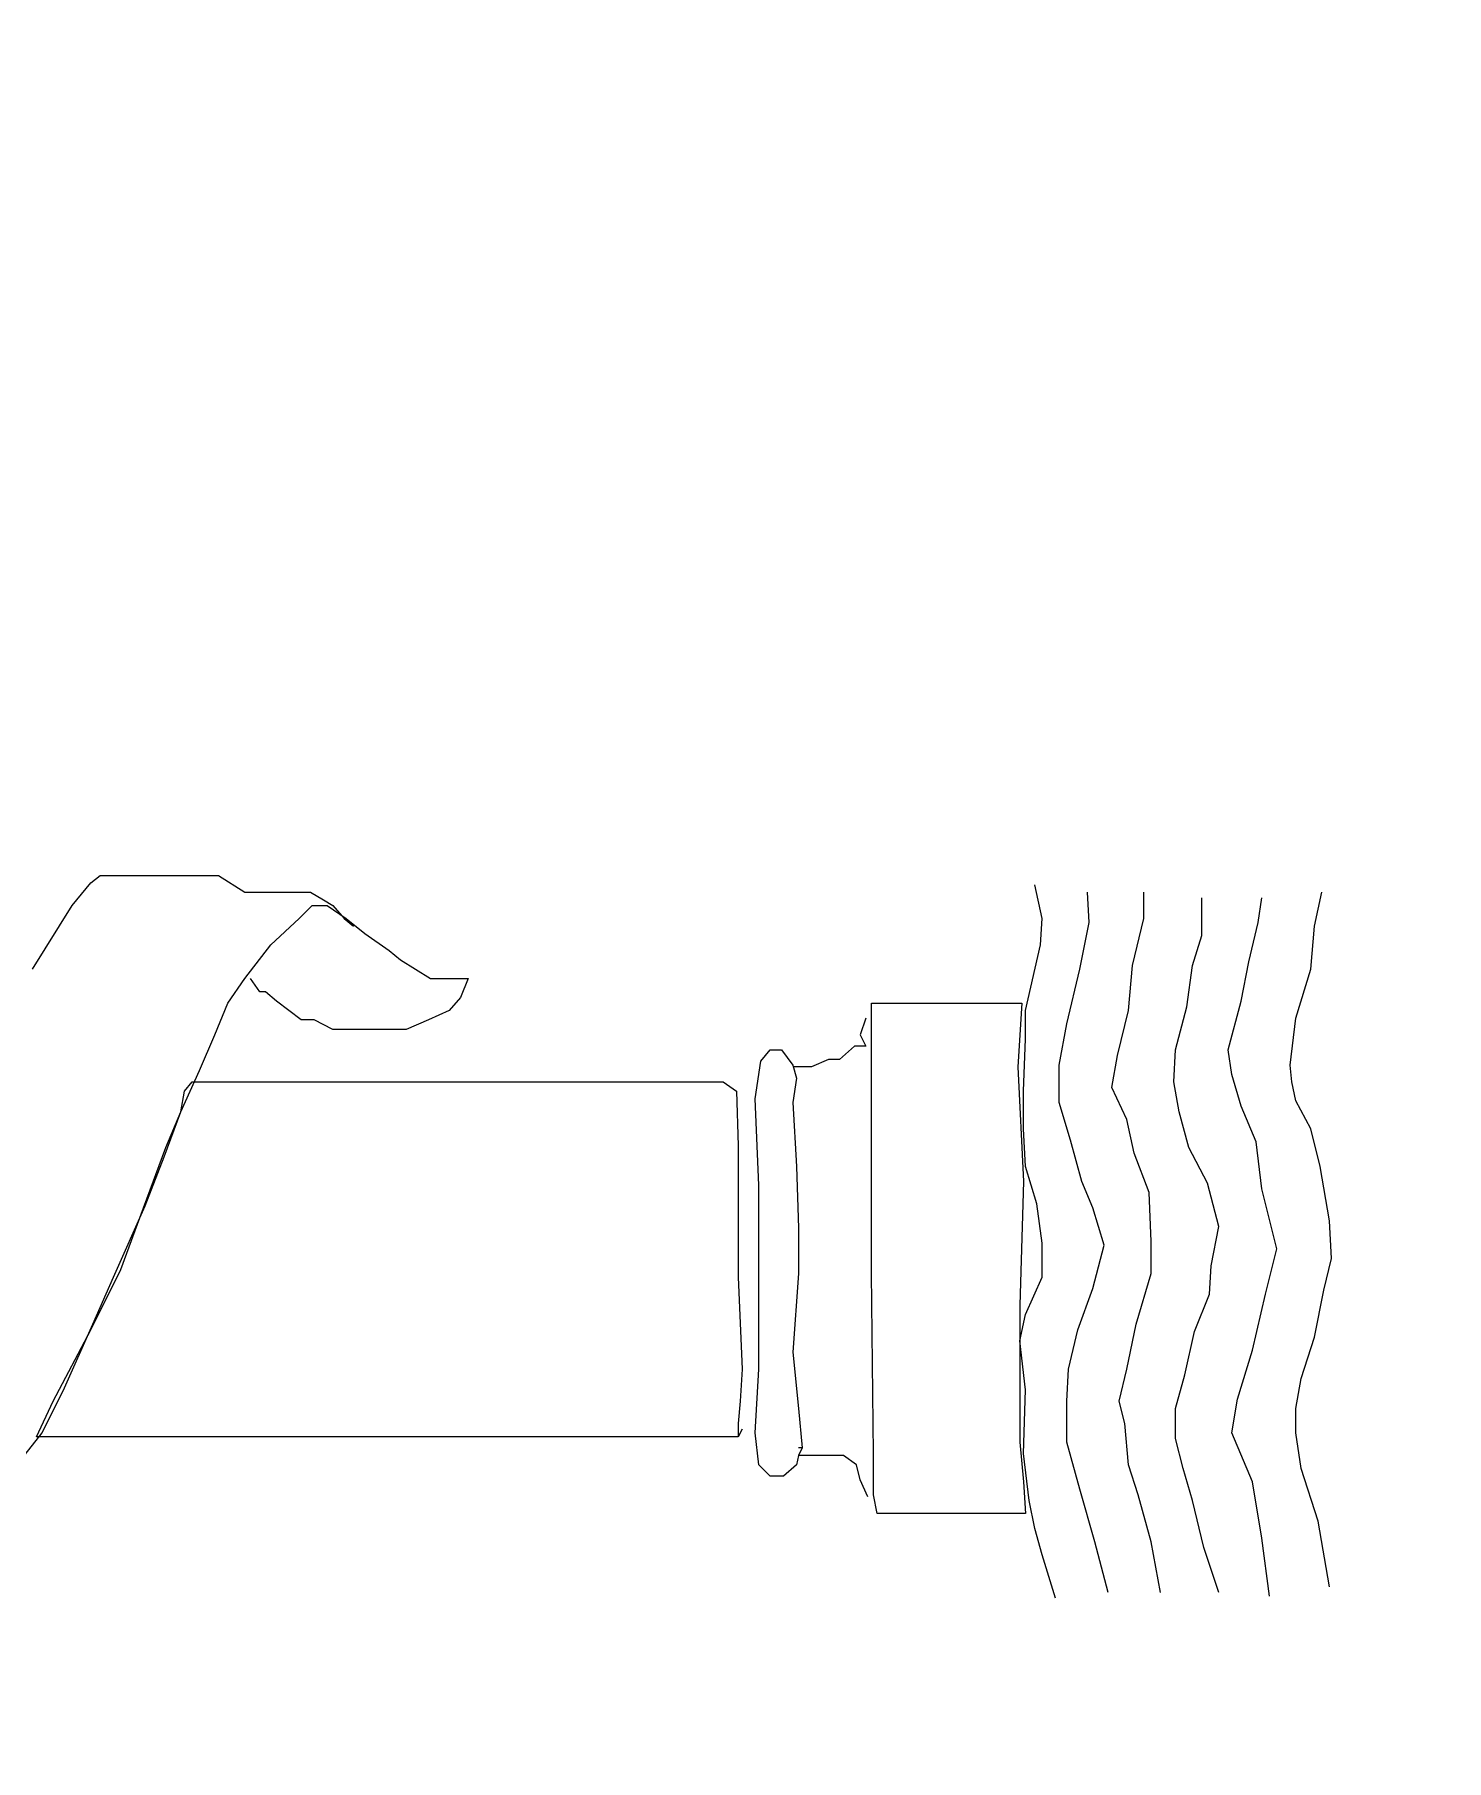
# Model space of a CAD drawing. Extents: x 731154 to 731744, y 4380181 to 4381208.
# Drawn here: x 731193.22 to 731200.74, y 4381048.42 to 4381057.62 of the extents above; entities that cross this region are included whole.
import ezdxf

# ---------------------------------------------------------------- set-up
doc = ezdxf.new("R2010")
doc.units = 0
doc.layers.get('0').update_dxf_attribs({"linetype": 'CONTINUOUS'})

msp = doc.modelspace()

# ---------------------------------------------------------------- linework, layer by layer
at = {"color": 0, "linetype": 'CONTINUOUS'}
for p, q in [((731193.42, 4381052.98), (731193.52, 4381053.1)), ((731193.42, 4381052.98), (731193.52, 4381053.1)), ((731193.52, 4381053.1), (731193.57, 4381053.14)), ((731193.52, 4381053.1), (731193.57, 4381053.14)), ((731193.57, 4381053.14), (731193.64, 4381053.14)), ((731193.57, 4381053.14), (731193.64, 4381053.14)), ((731193.64, 4381053.14), (731193.74, 4381053.14)), ((731193.64, 4381053.14), (731193.74, 4381053.14)), ((731193.74, 4381053.14), (731193.89, 4381053.14)), ((731193.74, 4381053.14), (731193.89, 4381053.14)), ((731193.89, 4381053.14), (731194.05, 4381053.14)), ((731193.89, 4381053.14), (731194.05, 4381053.14)), ((731194.05, 4381053.14), (731194.2, 4381053.14)), ((731194.05, 4381053.14), (731194.2, 4381053.14)), ((731194.2, 4381053.14), (731194.34, 4381053.05)), ((731194.2, 4381053.14), (731194.34, 4381053.05)), ((731198.59, 4381052.91), (731198.55, 4381053.09)), ((731198.59, 4381052.91), (731198.55, 4381053.09)), ((731194.34, 4381053.05), (731194.45, 4381053.05)), ((731194.34, 4381053.05), (731194.45, 4381053.05)), ((731194.45, 4381053.05), (731194.56, 4381053.05)), ((731194.45, 4381053.05), (731194.56, 4381053.05)), ((731194.56, 4381053.05), (731194.69, 4381053.05)), ((731194.56, 4381053.05), (731194.69, 4381053.05)), ((731194.69, 4381053.05), (731194.76, 4381053.01)), ((731194.69, 4381053.05), (731194.76, 4381053.01)), ((731194.76, 4381053.01), (731194.81, 4381052.98)), ((731194.76, 4381053.01), (731194.81, 4381052.98)), ((731198.84, 4381052.89), (731198.83, 4381053.05)), ((731198.84, 4381052.89), (731198.83, 4381053.05)), ((731199.13, 4381052.91), (731199.13, 4381053.05)), ((731199.13, 4381052.91), (731199.13, 4381053.05)), ((731199.44, 4381052.82), (731199.44, 4381053.02)), ((731199.44, 4381052.82), (731199.44, 4381053.02)), ((731199.74, 4381052.89), (731199.76, 4381053.02)), ((731199.74, 4381052.89), (731199.76, 4381053.02)), ((731200.04, 4381052.87), (731200.08, 4381053.05)), ((731200.04, 4381052.87), (731200.08, 4381053.05)), ((731193.21, 4381052.64), (731193.42, 4381052.98)), ((731193.21, 4381052.64), (731193.42, 4381052.98)), ((731194.48, 4381052.77), (731194.63, 4381052.91)), ((731194.48, 4381052.77), (731194.63, 4381052.91)), ((731194.63, 4381052.91), (731194.7, 4381052.98)), ((731194.63, 4381052.91), (731194.7, 4381052.98)), ((731194.7, 4381052.98), (731194.76, 4381052.98)), ((731194.7, 4381052.98), (731194.76, 4381052.98)), ((731194.76, 4381052.98), (731194.78, 4381052.98)), ((731194.76, 4381052.98), (731194.78, 4381052.98)), ((731194.78, 4381052.98), (731194.88, 4381052.91)), ((731194.78, 4381052.98), (731194.88, 4381052.91)), ((731194.81, 4381052.98), (731194.87, 4381052.91)), ((731194.81, 4381052.98), (731194.87, 4381052.91)), ((731194.87, 4381052.91), (731194.92, 4381052.87)), ((731194.87, 4381052.91), (731194.92, 4381052.87)), ((731194.88, 4381052.91), (731194.98, 4381052.83)), ((731194.88, 4381052.91), (731194.98, 4381052.83)), ((731198.58, 4381052.77), (731198.59, 4381052.91)), ((731198.58, 4381052.77), (731198.59, 4381052.91)), ((731198.79, 4381052.64), (731198.84, 4381052.89)), ((731198.79, 4381052.64), (731198.84, 4381052.89)), ((731199.07, 4381052.66), (731199.13, 4381052.91)), ((731199.07, 4381052.66), (731199.13, 4381052.91)), ((731199.69, 4381052.68), (731199.74, 4381052.89)), ((731199.69, 4381052.68), (731199.74, 4381052.89)), ((731194.98, 4381052.83), (731195.11, 4381052.74)), ((731194.98, 4381052.83), (731195.11, 4381052.74)), ((731199.39, 4381052.66), (731199.44, 4381052.82)), ((731199.39, 4381052.66), (731199.44, 4381052.82)), ((731200.02, 4381052.64), (731200.04, 4381052.87)), ((731200.02, 4381052.64), (731200.04, 4381052.87)), ((731194.34, 4381052.59), (731194.48, 4381052.77)), ((731194.34, 4381052.59), (731194.48, 4381052.77)), ((731195.11, 4381052.74), (731195.17, 4381052.69)), ((731195.11, 4381052.74), (731195.17, 4381052.69)), ((731198.5, 4381052.42), (731198.58, 4381052.77)), ((731198.5, 4381052.42), (731198.58, 4381052.77)), ((731195.17, 4381052.69), (731195.33, 4381052.59)), ((731195.17, 4381052.69), (731195.33, 4381052.59)), ((731198.72, 4381052.35), (731198.79, 4381052.64)), ((731198.72, 4381052.35), (731198.79, 4381052.64)), ((731199.05, 4381052.42), (731199.07, 4381052.66)), ((731199.05, 4381052.42), (731199.07, 4381052.66)), ((731199.36, 4381052.44), (731199.39, 4381052.66)), ((731199.36, 4381052.44), (731199.39, 4381052.66)), ((731199.65, 4381052.47), (731199.69, 4381052.68)), ((731199.65, 4381052.47), (731199.69, 4381052.68)), ((731199.94, 4381052.38), (731200.02, 4381052.64)), ((731199.94, 4381052.38), (731200.02, 4381052.64)), ((731194.25, 4381052.46), (731194.34, 4381052.59)), ((731194.25, 4381052.46), (731194.34, 4381052.59)), ((731194.42, 4381052.52), (731194.37, 4381052.59)), ((731194.42, 4381052.52), (731194.37, 4381052.59)), ((731195.33, 4381052.59), (731195.43, 4381052.59)), ((731195.33, 4381052.59), (731195.43, 4381052.59)), ((731195.43, 4381052.59), (731195.48, 4381052.59)), ((731195.43, 4381052.59), (731195.48, 4381052.59)), ((731195.48, 4381052.59), (731195.53, 4381052.59)), ((731195.48, 4381052.59), (731195.53, 4381052.59)), ((731195.53, 4381052.59), (731195.49, 4381052.49)), ((731195.53, 4381052.59), (731195.49, 4381052.49)), ((731194.18, 4381052.29), (731194.25, 4381052.46)), ((731194.18, 4381052.29), (731194.25, 4381052.46)), ((731194.45, 4381052.52), (731194.42, 4381052.52)), ((731194.45, 4381052.52), (731194.42, 4381052.52)), ((731194.51, 4381052.47), (731194.45, 4381052.52)), ((731194.51, 4381052.47), (731194.45, 4381052.52)), ((731194.64, 4381052.37), (731194.51, 4381052.47)), ((731194.64, 4381052.37), (731194.51, 4381052.47)), ((731195.49, 4381052.49), (731195.43, 4381052.42)), ((731195.49, 4381052.49), (731195.43, 4381052.42)), ((731197.68, 4381052.27), (731197.68, 4381052.46)), ((731197.68, 4381052.46), (731198.05, 4381052.46)), ((731197.68, 4381052.27), (731197.68, 4381052.46)), ((731197.68, 4381052.46), (731198.05, 4381052.46)), ((731198.05, 4381052.46), (731198.3, 4381052.46)), ((731198.05, 4381052.46), (731198.3, 4381052.46)), ((731198.3, 4381052.46), (731198.48, 4381052.46)), ((731198.3, 4381052.46), (731198.48, 4381052.46)), ((731198.48, 4381052.46), (731198.46, 4381052.12)), ((731198.48, 4381052.46), (731198.46, 4381052.12)), ((731199.3, 4381052.21), (731199.36, 4381052.44)), ((731199.3, 4381052.21), (731199.36, 4381052.44)), ((731199.58, 4381052.21), (731199.65, 4381052.47)), ((731199.58, 4381052.21), (731199.65, 4381052.47)), ((731194.71, 4381052.37), (731194.64, 4381052.37)), ((731194.71, 4381052.37), (731194.64, 4381052.37)), ((731194.81, 4381052.32), (731194.71, 4381052.37)), ((731194.81, 4381052.32), (731194.71, 4381052.37)), ((731195.32, 4381052.37), (731195.2, 4381052.32)), ((731195.32, 4381052.37), (731195.2, 4381052.32)), ((731195.43, 4381052.42), (731195.32, 4381052.37)), ((731195.43, 4381052.42), (731195.32, 4381052.37)), ((731197.65, 4381052.38), (731197.62, 4381052.29)), ((731197.65, 4381052.38), (731197.62, 4381052.29)), ((731198.5, 4381052.27), (731198.5, 4381052.42)), ((731198.5, 4381052.27), (731198.5, 4381052.42)), ((731198.68, 4381052.13), (731198.72, 4381052.35)), ((731198.68, 4381052.13), (731198.72, 4381052.35)), ((731198.99, 4381052.18), (731199.05, 4381052.42)), ((731198.99, 4381052.18), (731199.05, 4381052.42)), ((731199.91, 4381052.13), (731199.94, 4381052.38)), ((731199.91, 4381052.13), (731199.94, 4381052.38)), ((731194.1, 4381052.1), (731194.18, 4381052.29)), ((731194.1, 4381052.1), (731194.18, 4381052.29)), ((731194.9, 4381052.32), (731194.81, 4381052.32)), ((731194.9, 4381052.32), (731194.81, 4381052.32)), ((731194.99, 4381052.32), (731194.9, 4381052.32)), ((731194.99, 4381052.32), (731194.9, 4381052.32)), ((731195.12, 4381052.32), (731194.99, 4381052.32)), ((731195.12, 4381052.32), (731194.99, 4381052.32)), ((731195.2, 4381052.32), (731195.12, 4381052.32)), ((731195.2, 4381052.32), (731195.12, 4381052.32)), ((731197.62, 4381052.29), (731197.65, 4381052.23)), ((731197.62, 4381052.29), (731197.65, 4381052.23)), ((731197.68, 4381052.06), (731197.68, 4381052.27)), ((731197.68, 4381052.06), (731197.68, 4381052.27)), ((731198.49, 4381051.99), (731198.5, 4381052.27)), ((731198.49, 4381051.99), (731198.5, 4381052.27)), ((731197.09, 4381052.15), (731197.14, 4381052.21)), ((731197.09, 4381052.15), (731197.14, 4381052.21)), ((731197.14, 4381052.21), (731197.2, 4381052.21)), ((731197.14, 4381052.21), (731197.2, 4381052.21)), ((731197.2, 4381052.21), (731197.26, 4381052.13)), ((731197.2, 4381052.21), (731197.26, 4381052.13)), ((731197.45, 4381052.16), (731197.36, 4381052.12)), ((731197.45, 4381052.16), (731197.36, 4381052.12)), ((731197.51, 4381052.16), (731197.45, 4381052.16)), ((731197.51, 4381052.16), (731197.45, 4381052.16)), ((731197.59, 4381052.23), (731197.51, 4381052.16)), ((731197.59, 4381052.23), (731197.51, 4381052.16)), ((731197.65, 4381052.23), (731197.59, 4381052.23)), ((731197.65, 4381052.23), (731197.59, 4381052.23)), ((731198.96, 4381052.01), (731198.99, 4381052.18)), ((731198.96, 4381052.01), (731198.99, 4381052.18)), ((731199.29, 4381052.04), (731199.3, 4381052.21)), ((731199.29, 4381052.04), (731199.3, 4381052.21)), ((731199.6, 4381052.08), (731199.58, 4381052.21)), ((731199.6, 4381052.08), (731199.58, 4381052.21)), ((731194, 4381051.88), (731194.1, 4381052.1)), ((731194, 4381051.88), (731194.1, 4381052.1)), ((731197.06, 4381051.95), (731197.09, 4381052.15)), ((731197.06, 4381051.95), (731197.09, 4381052.15)), ((731197.26, 4381052.13), (731197.28, 4381052.06)), ((731197.26, 4381052.13), (731197.28, 4381052.06)), ((731197.31, 4381052.12), (731197.26, 4381052.12)), ((731197.31, 4381052.12), (731197.26, 4381052.12)), ((731197.36, 4381052.12), (731197.31, 4381052.12)), ((731197.36, 4381052.12), (731197.31, 4381052.12)), ((731198.46, 4381052.12), (731198.49, 4381051.51)), ((731198.46, 4381052.12), (731198.49, 4381051.51)), ((731198.68, 4381051.93), (731198.68, 4381052.13)), ((731198.68, 4381051.93), (731198.68, 4381052.13)), ((731199.65, 4381051.91), (731199.6, 4381052.08)), ((731199.65, 4381051.91), (731199.6, 4381052.08)), ((731199.92, 4381052.04), (731199.91, 4381052.13)), ((731199.92, 4381052.04), (731199.91, 4381052.13)), ((731194, 4381051.88), (731194.02, 4381051.99)), ((731194, 4381051.88), (731194.02, 4381051.99)), ((731194.02, 4381051.99), (731194.06, 4381052.04)), ((731194.02, 4381051.99), (731194.06, 4381052.04)), ((731194.06, 4381052.04), (731194.44, 4381052.04)), ((731194.06, 4381052.04), (731194.44, 4381052.04)), ((731194.44, 4381052.04), (731195.25, 4381052.04)), ((731194.44, 4381052.04), (731195.25, 4381052.04)), ((731195.25, 4381052.04), (731195.93, 4381052.04)), ((731195.25, 4381052.04), (731195.93, 4381052.04)), ((731195.93, 4381052.04), (731196.37, 4381052.04)), ((731195.93, 4381052.04), (731196.37, 4381052.04)), ((731196.37, 4381052.04), (731196.69, 4381052.04)), ((731196.37, 4381052.04), (731196.69, 4381052.04)), ((731196.69, 4381052.04), (731196.8, 4381052.04)), ((731196.69, 4381052.04), (731196.8, 4381052.04)), ((731196.8, 4381052.04), (731196.89, 4381052.04)), ((731196.8, 4381052.04), (731196.89, 4381052.04)), ((731196.89, 4381052.04), (731196.96, 4381051.99)), ((731196.89, 4381052.04), (731196.96, 4381051.99)), ((731196.96, 4381051.99), (731196.97, 4381051.7)), ((731196.96, 4381051.99), (731196.97, 4381051.7)), ((731197.28, 4381052.06), (731197.26, 4381051.93)), ((731197.28, 4381052.06), (731197.26, 4381051.93)), ((731197.68, 4381051.51), (731197.68, 4381052.06)), ((731197.68, 4381051.51), (731197.68, 4381052.06)), ((731198.49, 4381051.79), (731198.49, 4381051.99)), ((731198.49, 4381051.79), (731198.49, 4381051.99)), ((731199.04, 4381051.84), (731198.96, 4381052.01)), ((731199.04, 4381051.84), (731198.96, 4381052.01)), ((731199.32, 4381051.88), (731199.29, 4381052.04)), ((731199.32, 4381051.88), (731199.29, 4381052.04)), ((731199.94, 4381051.94), (731199.92, 4381052.04)), ((731199.94, 4381051.94), (731199.92, 4381052.04)), ((731193.91, 4381051.64), (731194, 4381051.88)), ((731193.91, 4381051.64), (731194, 4381051.88)), ((731193.92, 4381051.69), (731194, 4381051.88)), ((731193.92, 4381051.69), (731194, 4381051.88)), ((731197.08, 4381051.49), (731197.06, 4381051.95)), ((731197.08, 4381051.49), (731197.06, 4381051.95)), ((731197.26, 4381051.93), (731197.28, 4381051.59)), ((731197.26, 4381051.93), (731197.28, 4381051.59)), ((731198.74, 4381051.73), (731198.68, 4381051.93)), ((731198.74, 4381051.73), (731198.68, 4381051.93)), ((731199.37, 4381051.69), (731199.32, 4381051.88)), ((731199.37, 4381051.69), (731199.32, 4381051.88)), ((731199.73, 4381051.72), (731199.65, 4381051.91)), ((731199.73, 4381051.72), (731199.65, 4381051.91)), ((731200.02, 4381051.79), (731199.94, 4381051.94)), ((731200.02, 4381051.79), (731199.94, 4381051.94)), ((731198.5, 4381051.59), (731198.49, 4381051.79)), ((731198.5, 4381051.59), (731198.49, 4381051.79)), ((731199.08, 4381051.66), (731199.04, 4381051.84)), ((731199.08, 4381051.66), (731199.04, 4381051.84)), ((731200.07, 4381051.59), (731200.02, 4381051.79)), ((731200.07, 4381051.59), (731200.02, 4381051.79)), ((731196.97, 4381051.7), (731196.97, 4381051)), ((731196.97, 4381051.7), (731196.97, 4381051)), ((731198.8, 4381051.51), (731198.74, 4381051.73)), ((731198.8, 4381051.51), (731198.74, 4381051.73)), ((731199.76, 4381051.47), (731199.73, 4381051.72)), ((731199.76, 4381051.47), (731199.73, 4381051.72)), ((731193.8, 4381051.37), (731193.92, 4381051.69)), ((731193.8, 4381051.37), (731193.92, 4381051.69)), ((731193.81, 4381051.38), (731193.91, 4381051.64)), ((731193.81, 4381051.38), (731193.91, 4381051.64)), ((731199.16, 4381051.45), (731199.08, 4381051.66)), ((731199.16, 4381051.45), (731199.08, 4381051.66)), ((731199.47, 4381051.5), (731199.37, 4381051.69)), ((731199.47, 4381051.5), (731199.37, 4381051.69)), ((731197.28, 4381051.59), (731197.29, 4381051.26)), ((731197.28, 4381051.59), (731197.29, 4381051.26)), ((731197.68, 4381051.02), (731197.68, 4381051.51)), ((731197.68, 4381051.02), (731197.68, 4381051.51)), ((731198.49, 4381051.51), (731198.47, 4381050.85)), ((731198.49, 4381051.51), (731198.47, 4381050.85)), ((731198.56, 4381051.39), (731198.5, 4381051.59)), ((731198.56, 4381051.39), (731198.5, 4381051.59)), ((731198.86, 4381051.37), (731198.8, 4381051.51)), ((731198.86, 4381051.37), (731198.8, 4381051.51)), ((731200.12, 4381051.3), (731200.07, 4381051.59)), ((731200.12, 4381051.3), (731200.07, 4381051.59)), ((731197.08, 4381051.04), (731197.08, 4381051.49)), ((731197.08, 4381051.04), (731197.08, 4381051.49)), ((731199.17, 4381051.19), (731199.16, 4381051.45)), ((731199.17, 4381051.19), (731199.16, 4381051.45)), ((731199.53, 4381051.27), (731199.47, 4381051.5)), ((731199.53, 4381051.27), (731199.47, 4381051.5)), ((731199.84, 4381051.15), (731199.76, 4381051.47)), ((731199.84, 4381051.15), (731199.76, 4381051.47)), ((731193.64, 4381051), (731193.81, 4381051.38)), ((731193.64, 4381051), (731193.81, 4381051.38)), ((731193.68, 4381051.04), (731193.8, 4381051.37)), ((731193.68, 4381051.04), (731193.8, 4381051.37)), ((731198.59, 4381051.18), (731198.56, 4381051.39)), ((731198.59, 4381051.18), (731198.56, 4381051.39)), ((731198.92, 4381051.17), (731198.86, 4381051.37)), ((731198.92, 4381051.17), (731198.86, 4381051.37)), ((731197.29, 4381051.26), (731197.29, 4381051.02)), ((731197.29, 4381051.26), (731197.29, 4381051.02)), ((731199.49, 4381051.06), (731199.53, 4381051.27)), ((731199.49, 4381051.06), (731199.53, 4381051.27)), ((731200.13, 4381051.1), (731200.12, 4381051.3)), ((731200.13, 4381051.1), (731200.12, 4381051.3)), ((731198.59, 4381051), (731198.59, 4381051.18)), ((731198.59, 4381051), (731198.59, 4381051.18)), ((731198.86, 4381050.94), (731198.92, 4381051.17)), ((731198.86, 4381050.94), (731198.92, 4381051.17)), ((731199.17, 4381051.02), (731199.17, 4381051.19)), ((731199.17, 4381051.02), (731199.17, 4381051.19)), ((731199.78, 4381050.91), (731199.84, 4381051.15)), ((731199.78, 4381050.91), (731199.84, 4381051.15)), ((731199.48, 4381050.91), (731199.49, 4381051.06)), ((731199.48, 4381050.91), (731199.49, 4381051.06)), ((731200.09, 4381050.93), (731200.13, 4381051.1)), ((731200.09, 4381050.93), (731200.13, 4381051.1)), ((731193.52, 4381050.72), (731193.68, 4381051.04)), ((731193.52, 4381050.72), (731193.68, 4381051.04)), ((731193.53, 4381050.75), (731193.64, 4381051)), ((731193.53, 4381050.75), (731193.64, 4381051)), ((731196.97, 4381051), (731196.99, 4381050.51)), ((731196.97, 4381051), (731196.99, 4381050.51)), ((731197.08, 4381050.51), (731197.08, 4381051.04)), ((731197.08, 4381050.51), (731197.08, 4381051.04)), ((731197.29, 4381051.02), (731197.26, 4381050.6)), ((731197.29, 4381051.02), (731197.26, 4381050.6)), ((731197.69, 4381050.06), (731197.68, 4381051.02)), ((731197.69, 4381050.06), (731197.68, 4381051.02)), ((731198.5, 4381050.8), (731198.59, 4381051)), ((731198.5, 4381050.8), (731198.59, 4381051)), ((731199.09, 4381050.75), (731199.17, 4381051.02)), ((731199.09, 4381050.75), (731199.17, 4381051.02)), ((731198.78, 4381050.72), (731198.86, 4381050.94)), ((731198.78, 4381050.72), (731198.86, 4381050.94)), ((731199.4, 4381050.71), (731199.48, 4381050.91)), ((731199.4, 4381050.71), (731199.48, 4381050.91)), ((731199.71, 4381050.61), (731199.78, 4381050.91)), ((731199.71, 4381050.61), (731199.78, 4381050.91)), ((731200.04, 4381050.68), (731200.09, 4381050.93)), ((731200.04, 4381050.68), (731200.09, 4381050.93)), ((731198.47, 4381050.85), (731198.47, 4381050.49)), ((731198.47, 4381050.85), (731198.47, 4381050.49)), ((731198.47, 4381050.66), (731198.5, 4381050.8)), ((731198.47, 4381050.66), (731198.5, 4381050.8)), ((731193.32, 4381050.34), (731193.52, 4381050.72)), ((731193.32, 4381050.34), (731193.52, 4381050.72)), ((731193.38, 4381050.41), (731193.53, 4381050.75)), ((731193.38, 4381050.41), (731193.53, 4381050.75)), ((731198.73, 4381050.51), (731198.78, 4381050.72)), ((731198.73, 4381050.51), (731198.78, 4381050.72)), ((731199.04, 4381050.51), (731199.09, 4381050.75)), ((731199.04, 4381050.51), (731199.09, 4381050.75)), ((731199.35, 4381050.48), (731199.4, 4381050.71)), ((731199.35, 4381050.48), (731199.4, 4381050.71)), ((731197.26, 4381050.6), (731197.29, 4381050.3)), ((731197.26, 4381050.6), (731197.29, 4381050.3)), ((731198.5, 4381050.4), (731198.47, 4381050.66)), ((731198.5, 4381050.4), (731198.47, 4381050.66)), ((731199.63, 4381050.35), (731199.71, 4381050.61)), ((731199.63, 4381050.35), (731199.71, 4381050.61)), ((731199.97, 4381050.46), (731200.04, 4381050.68)), ((731199.97, 4381050.46), (731200.04, 4381050.68)), ((731196.99, 4381050.51), (731196.98, 4381050.34)), ((731196.99, 4381050.51), (731196.98, 4381050.34)), ((731197.06, 4381050.17), (731197.08, 4381050.51)), ((731197.06, 4381050.17), (731197.08, 4381050.51)), ((731198.72, 4381050.34), (731198.73, 4381050.51)), ((731198.72, 4381050.34), (731198.73, 4381050.51)), ((731199, 4381050.34), (731199.04, 4381050.51)), ((731199, 4381050.34), (731199.04, 4381050.51)), ((731193.26, 4381050.17), (731193.38, 4381050.41)), ((731193.26, 4381050.17), (731193.38, 4381050.41)), ((731198.47, 4381050.49), (731198.47, 4381050.12)), ((731198.47, 4381050.49), (731198.47, 4381050.12)), ((731199.3, 4381050.3), (731199.35, 4381050.48)), ((731199.3, 4381050.3), (731199.35, 4381050.48)), ((731199.94, 4381050.3), (731199.97, 4381050.46)), ((731199.94, 4381050.3), (731199.97, 4381050.46)), ((731193.23, 4381050.15), (731193.32, 4381050.34)), ((731193.23, 4381050.15), (731193.32, 4381050.34)), ((731196.98, 4381050.34), (731196.97, 4381050.22)), ((731196.98, 4381050.34), (731196.97, 4381050.22)), ((731198.49, 4381050.06), (731198.5, 4381050.4)), ((731198.49, 4381050.06), (731198.5, 4381050.4)), ((731198.72, 4381050.12), (731198.72, 4381050.34)), ((731198.72, 4381050.12), (731198.72, 4381050.34)), ((731199.03, 4381050.22), (731199, 4381050.34)), ((731199.03, 4381050.22), (731199, 4381050.34)), ((731199.6, 4381050.17), (731199.63, 4381050.35)), ((731199.6, 4381050.17), (731199.63, 4381050.35)), ((731197.29, 4381050.3), (731197.31, 4381050.09)), ((731197.29, 4381050.3), (731197.31, 4381050.09)), ((731199.3, 4381050.14), (731199.3, 4381050.3)), ((731199.3, 4381050.14), (731199.3, 4381050.3)), ((731199.94, 4381050.17), (731199.94, 4381050.3)), ((731199.94, 4381050.17), (731199.94, 4381050.3)), ((731193.15, 4381050.03), (731193.26, 4381050.17)), ((731193.15, 4381050.03), (731193.26, 4381050.17)), ((731193.3, 4381050.15), (731193.23, 4381050.15)), ((731193.3, 4381050.15), (731193.23, 4381050.15)), ((731193.4, 4381050.15), (731193.3, 4381050.15)), ((731193.4, 4381050.15), (731193.3, 4381050.15)), ((731193.66, 4381050.15), (731193.4, 4381050.15)), ((731193.66, 4381050.15), (731193.4, 4381050.15)), ((731194.83, 4381050.15), (731193.66, 4381050.15)), ((731194.83, 4381050.15), (731193.66, 4381050.15)), ((731196.59, 4381050.15), (731194.83, 4381050.15)), ((731196.59, 4381050.15), (731194.83, 4381050.15)), ((731196.91, 4381050.15), (731196.59, 4381050.15)), ((731196.91, 4381050.15), (731196.59, 4381050.15)), ((731196.97, 4381050.15), (731196.91, 4381050.15)), ((731196.97, 4381050.15), (731196.91, 4381050.15)), ((731196.97, 4381050.22), (731196.97, 4381050.15)), ((731196.97, 4381050.22), (731196.97, 4381050.15)), ((731196.99, 4381050.19), (731196.97, 4381050.15)), ((731196.99, 4381050.19), (731196.97, 4381050.15)), ((731197.08, 4381050), (731197.06, 4381050.17)), ((731197.08, 4381050), (731197.06, 4381050.17)), ((731199.05, 4381050), (731199.03, 4381050.22)), ((731199.05, 4381050), (731199.03, 4381050.22)), ((731199.34, 4381049.98), (731199.3, 4381050.14)), ((731199.34, 4381049.98), (731199.3, 4381050.14)), ((731199.71, 4381049.91), (731199.6, 4381050.17)), ((731199.71, 4381049.91), (731199.6, 4381050.17)), ((731199.97, 4381049.98), (731199.94, 4381050.17)), ((731199.97, 4381049.98), (731199.94, 4381050.17)), ((731197.29, 4381050.05), (731197.28, 4381050)), ((731197.29, 4381050.05), (731197.28, 4381050)), ((731197.31, 4381050.09), (731197.29, 4381050.05)), ((731197.31, 4381050.09), (731197.29, 4381050.09)), ((731197.31, 4381050.09), (731197.29, 4381050.05)), ((731197.31, 4381050.09), (731197.29, 4381050.09)), ((731197.34, 4381050.05), (731197.29, 4381050.05)), ((731197.34, 4381050.05), (731197.29, 4381050.05)), ((731197.42, 4381050.05), (731197.34, 4381050.05)), ((731197.42, 4381050.05), (731197.34, 4381050.05)), ((731197.53, 4381050.05), (731197.42, 4381050.05)), ((731197.53, 4381050.05), (731197.42, 4381050.05)), ((731197.6, 4381050), (731197.53, 4381050.05)), ((731197.6, 4381050), (731197.53, 4381050.05)), ((731197.69, 4381049.84), (731197.69, 4381050.06)), ((731197.69, 4381049.84), (731197.69, 4381050.06)), ((731198.47, 4381050.12), (731198.49, 4381049.91)), ((731198.47, 4381050.12), (731198.49, 4381049.91)), ((731198.52, 4381049.81), (731198.49, 4381050.06)), ((731198.52, 4381049.81), (731198.49, 4381050.06)), ((731198.79, 4381049.87), (731198.72, 4381050.12)), ((731198.79, 4381049.87), (731198.72, 4381050.12)), ((731197.14, 4381049.94), (731197.08, 4381050)), ((731197.14, 4381049.94), (731197.08, 4381050)), ((731197.28, 4381050), (731197.21, 4381049.94)), ((731197.28, 4381050), (731197.21, 4381049.94)), ((731197.62, 4381049.92), (731197.6, 4381050)), ((731197.62, 4381049.92), (731197.6, 4381050)), ((731199.1, 4381049.84), (731199.05, 4381050)), ((731199.1, 4381049.84), (731199.05, 4381050)), ((731199.39, 4381049.81), (731199.34, 4381049.98)), ((731199.39, 4381049.81), (731199.34, 4381049.98)), ((731200.06, 4381049.7), (731199.97, 4381049.98)), ((731200.06, 4381049.7), (731199.97, 4381049.98)), ((731197.21, 4381049.94), (731197.14, 4381049.94)), ((731197.21, 4381049.94), (731197.14, 4381049.94)), ((731197.66, 4381049.83), (731197.62, 4381049.92)), ((731197.66, 4381049.83), (731197.62, 4381049.92)), ((731198.49, 4381049.91), (731198.5, 4381049.74)), ((731198.49, 4381049.91), (731198.5, 4381049.74)), ((731198.87, 4381049.59), (731198.79, 4381049.87)), ((731198.87, 4381049.59), (731198.79, 4381049.87)), ((731199.76, 4381049.61), (731199.71, 4381049.91)), ((731199.76, 4381049.61), (731199.71, 4381049.91)), ((731197.71, 4381049.74), (731197.69, 4381049.84)), ((731197.71, 4381049.74), (731197.69, 4381049.84)), ((731198.55, 4381049.66), (731198.52, 4381049.81)), ((731198.55, 4381049.66), (731198.52, 4381049.81)), ((731199.17, 4381049.59), (731199.1, 4381049.84)), ((731199.17, 4381049.59), (731199.1, 4381049.84)), ((731199.45, 4381049.56), (731199.39, 4381049.81)), ((731199.45, 4381049.56), (731199.39, 4381049.81)), ((731197.93, 4381049.74), (731197.71, 4381049.74)), ((731197.93, 4381049.74), (731197.71, 4381049.74)), ((731198.22, 4381049.74), (731197.93, 4381049.74)), ((731198.22, 4381049.74), (731197.93, 4381049.74)), ((731198.5, 4381049.74), (731198.22, 4381049.74)), ((731198.5, 4381049.74), (731198.22, 4381049.74)), ((731200.12, 4381049.35), (731200.06, 4381049.7)), ((731200.12, 4381049.35), (731200.06, 4381049.7)), ((731198.59, 4381049.52), (731198.55, 4381049.66)), ((731198.59, 4381049.52), (731198.55, 4381049.66)), ((731198.94, 4381049.32), (731198.87, 4381049.59)), ((731198.94, 4381049.32), (731198.87, 4381049.59)), ((731199.22, 4381049.32), (731199.17, 4381049.59)), ((731199.22, 4381049.32), (731199.17, 4381049.59)), ((731199.8, 4381049.3), (731199.76, 4381049.61)), ((731199.8, 4381049.3), (731199.76, 4381049.61)), ((731198.66, 4381049.29), (731198.59, 4381049.52)), ((731198.66, 4381049.29), (731198.59, 4381049.52)), ((731199.53, 4381049.32), (731199.45, 4381049.56)), ((731199.53, 4381049.32), (731199.45, 4381049.56))]:
    msp.add_line(p, q, dxfattribs=at)

# ---------------------------------------------------------------- meshes
mesh = msp.add_polyface(dxfattribs=at)
corners = [(731154.5, 4380181), (731154.5, 4380181), (731154.5, 4380371.9618), (731462.5, 4380181), (731154.5, 4380546.4935), (731744, 4380181), (731154.5, 4381207.5), (731744, 4380842.0065), (731744, 4381207.5)]
mesh.append_faces([[corners[k] for k in face] for face in [(0, 1, 3, 2), (2, 3, 5, 4), (4, 5, 7, 6), (6, 7, 8, 8)]], dxfattribs={"vtx0": -1, "vtx2": -1, "color": 0})
mesh = msp.add_polyface(dxfattribs=at)
corners = [(731164.5, 4381021), (731164.5, 4381021), (731164.5, 4381195.2713), (731445.58, 4381021), (731164.5, 4381201.5), (731445.58, 4381027.2287), (731445.58, 4381201.5)]
mesh.append_faces([[corners[k] for k in face] for face in [(0, 1, 3, 2), (2, 3, 5, 4), (4, 5, 6, 6)]], dxfattribs={"vtx0": -1, "vtx2": -1, "color": 0})

doc.saveas('drawing.dxf')
